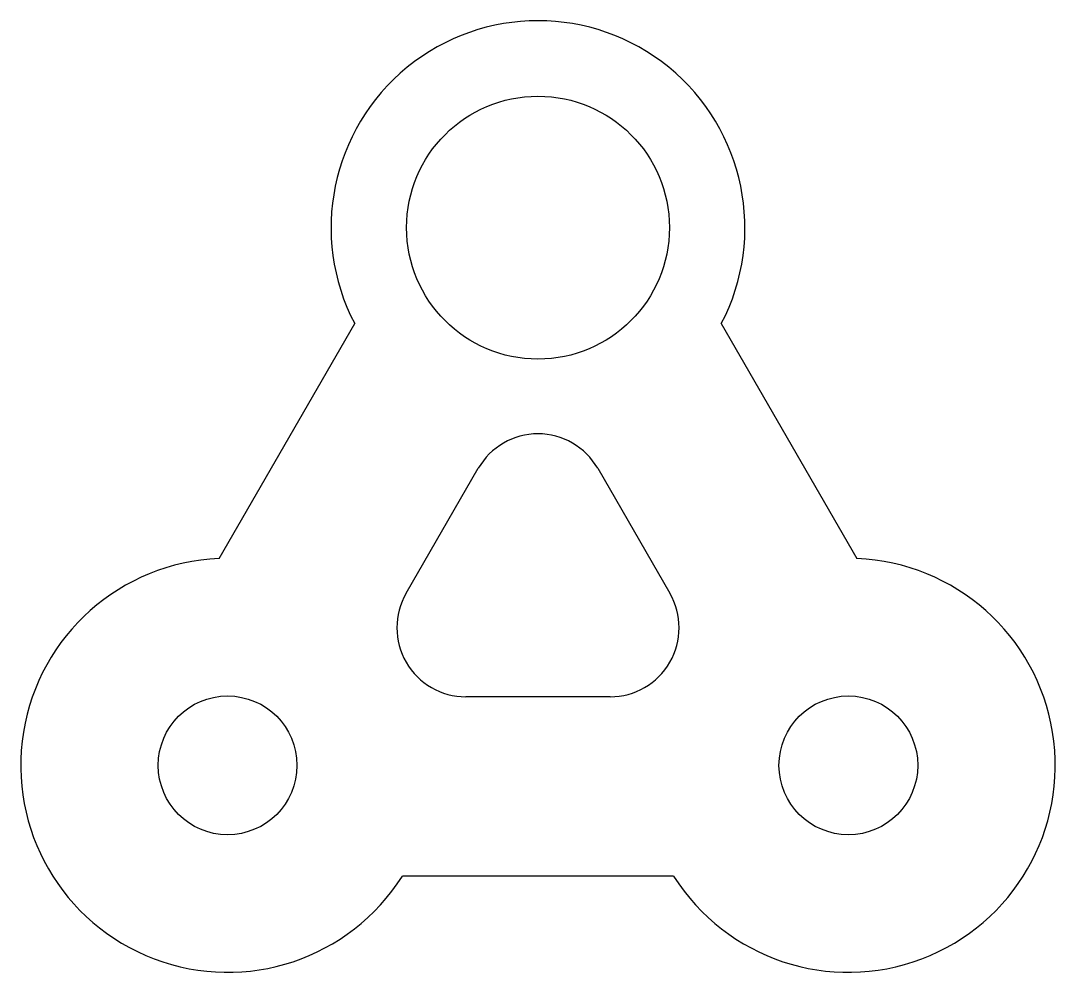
# Model space of a CAD drawing. Header units: millimetres. Extents: x -37.2 to 37.8, y -33.8 to 35.2.
import ezdxf

# ---------------------------------------------------------------- set-up
doc = ezdxf.new("R2010")
doc.units = ezdxf.units.MM

msp = doc.modelspace()

# ---------------------------------------------------------------- linework, layer by layer
at = {"color": 7, "linetype": 'Continuous', "lineweight": 25}
for p, q in [((-22.827, -3.77), (-12.997, 13.256)), ((13.58, 13.256), (23.409, -3.77)), ((-9.268, -6.286), (-4.039, 2.772)), ((4.622, 2.772), (9.851, -6.286)), ((5.521, -13.786), (-4.938, -13.786)), ((10.121, -26.786), (-9.538, -26.786))]:
    msp.add_line(p, q, dxfattribs=at)
for centre, radius in [((0.291, 20.214), 9.53), ((-22.209, -18.757), 5.03), ((22.791, -18.757), 5.03)]:
    msp.add_circle(centre, radius, dxfattribs=at)
for centre, radius, start, end in [((0.291, 20.214), 15, 332.36135, 207.63865), ((0.291, 0.272), 5, 30, 150), ((-22.209, -18.757), 15, 92.36135, 327.63865), ((22.791, -18.757), 15, 212.36135, 87.63865), ((-4.938, -8.786), 5, 150, 270), ((5.521, -8.786), 5, 270, 30)]:
    msp.add_arc(centre, radius, start, end, dxfattribs=at)

doc.saveas('drawing.dxf')
